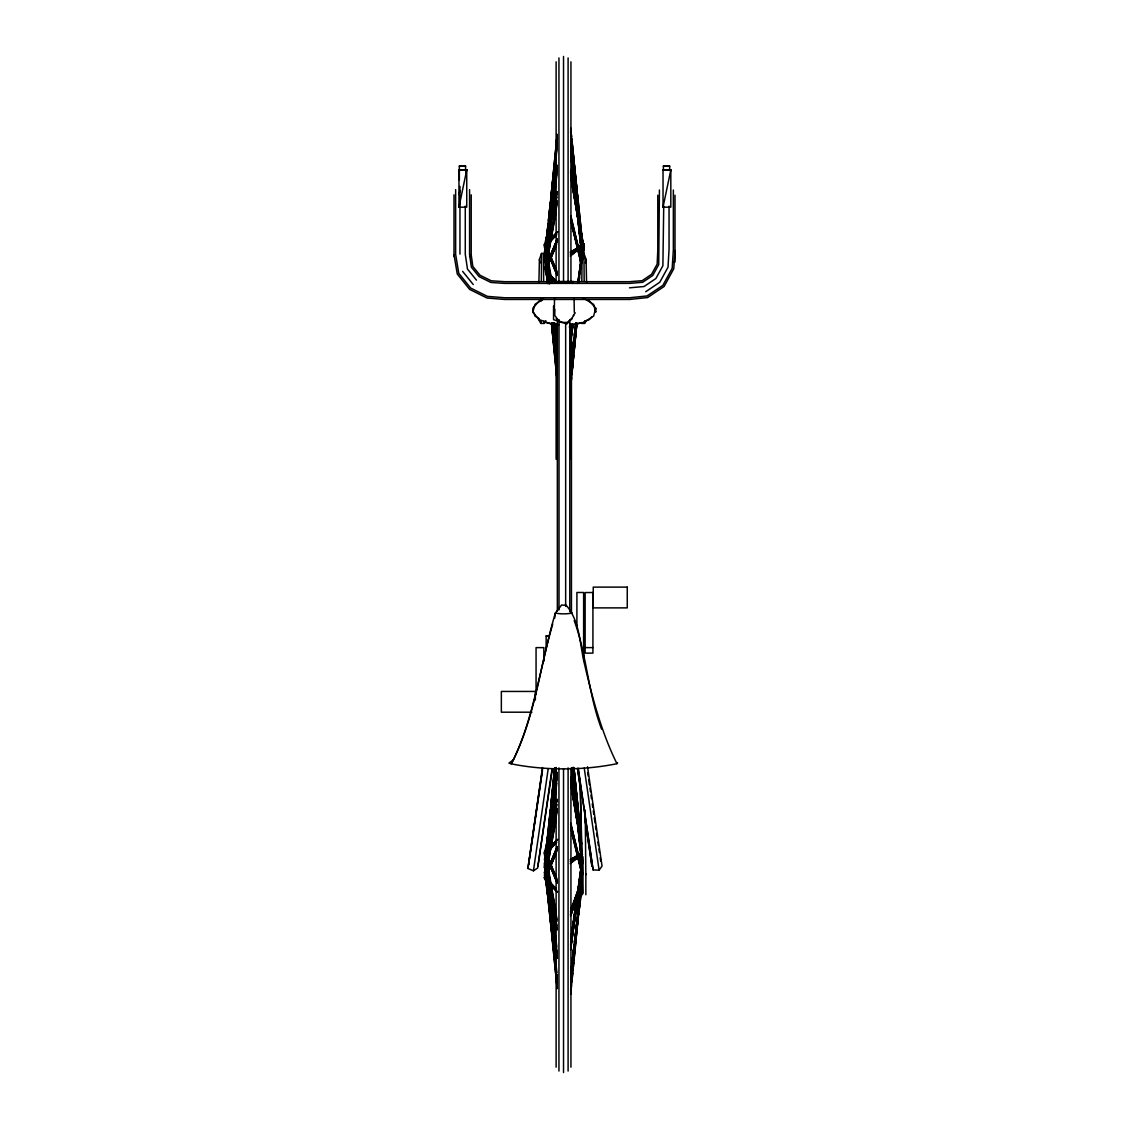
<?xml version="1.0" encoding="UTF-8"?>
<svg xmlns="http://www.w3.org/2000/svg" width="1129" height="1129" viewBox="0 0 1129 1129"><rect width="100%" height="100%" fill="white"/><g stroke="black" fill="none" stroke-linecap="round" stroke-linejoin="round"><path stroke-width="1.5" d="M544.573 254.942L545.575 262.549L544.898 255.591L543.444 253.418L541.539 253.418L541.327 281.192M582.014 258.555L581.83 281.192M554.297 312.324L554.522 298.649M541.539 253.418L539.422 259.36L538.9 282.321M541.087 298.183L540.904 301.217M545.787 320.608L544.079 323.43L540.904 323.43L541.017 321.229M657.784 250.539L657.134 264.172L651.546 274.319L642.147 280.698L629.502 281.685L504.734 281.685L491.242 280.796L480.065 275.264L472.839 266.416L471.216 254.829M675.001 250.539L673.773 268.758L664.12 286.47L647.623 297.548L629.502 299.453L504.734 299.453L487.036 298.028L469.65 289.405L457.273 274.037L453.999 254.829M545.293 259.91L544.361 259.684L550.515 202.289M550.867 198.803L557.133 134.407M547.833 233.802L548.158 230.316M549.004 221.609L549.682 214.651L549.047 219.887M550.867 202.458L550.021 211.165L550.896 202.359M551.206 198.986L551.883 192.015M552.222 188.543L552.9 181.571M553.408 176.35L553.916 171.128M554.424 165.907L554.932 160.685M555.609 153.727L556.117 148.506M556.625 143.284L557.133 138.063M546.351 252.896L546.69 249.41M547.029 245.939L547.875 237.231M548.553 230.26L552.279 191.972M552.617 188.487L553.309 181.515M553.817 176.293L554.325 171.072L553.732 176.392M554.833 165.85L555.68 157.143M556.526 148.449L557.204 141.478M570.949 375.759L572.826 356.524M573.349 351.288L573.687 347.788M574.365 340.789L575.226 332.053M570.639 383.027L571.189 377.778M571.838 370.764L572.389 365.542M572.897 360.292L573.405 355.042L573.024 358.683M574.054 347.986L574.435 344.557M575.254 335.708L575.621 332.321L575.169 337.656M570.667 386.372L576.82 323.416M570.695 386.767L571.542 378.003M571.895 374.489L573.772 355.226M574.111 351.712L576.002 332.448M576.34 328.934L576.863 323.684M545.293 867.467L545.815 862.246L545.843 867.509L544.361 867.241L550.515 809.846M550.867 806.36L554.593 768.073M546.648 853.538L546.986 850.052L546.69 853.552M547.833 841.359L548.158 837.873M548.835 830.916L549.682 822.208L549.047 827.444M550.867 810.015L550.021 818.723L550.896 809.916M551.206 806.543L551.883 799.572M552.222 796.1L552.9 789.129L551.093 806.388M553.408 783.907L553.916 778.685M554.424 773.464L554.932 768.242M546.351 860.453L546.69 856.967M547.029 853.482L547.875 844.788M548.553 837.817L552.279 799.515M552.617 796.044L553.309 789.072M553.817 783.851L554.325 778.629L553.732 783.949M554.833 773.407L555.341 768.186L554.791 773.52M570.949 983.317L572.826 964.081M573.349 958.846L573.687 955.346M574.365 948.346L574.717 944.86M575.945 932.879L576.425 927.375M576.792 924.115L581.731 873.183M570.639 990.585L571.189 985.335M571.838 978.321L572.389 973.099M572.897 967.849L573.405 962.6L573.024 966.241M574.054 955.543L574.605 950.364M575.254 943.265L575.621 939.878L575.169 945.213M576.651 929.379L576.27 932.752L576.792 929.336M577.131 923.988L577.808 916.988M578.189 913.643L578.838 906.474M579.205 903.158L580.066 894.408M581.731 876.683L581.435 880.422L581.675 876.668M570.695 994.324L582.479 873.267L576.369 932.667M544.545 259.783L548.059 224.981M548.412 221.51L550.345 202.373M550.698 198.887L552.631 179.751M552.984 176.279L553.69 169.322M554.043 165.836L554.918 157.143M555.27 153.657L555.976 146.699M556.329 143.228L557.204 134.52M544.926 259.726L550.74 202.317M551.093 198.831L557.091 139.686M550.571 207.962L551.107 202.698M551.46 199.198L555.764 160.389M549.16 221.637L549.865 214.679M551.093 202.5L550.218 211.194L551.121 202.416M554.791 165.963L555.313 160.741M552.702 191.662L553.224 186.44M553.746 181.233L554.283 176.011M554.974 169.054L555.327 165.582M551.277 208.625L551.799 203.403M552.152 199.932L556.018 161.659M570.709 381.447L571.076 377.947M571.782 370.933L572.318 365.683M574.096 348.169L574.633 342.92M570.709 384.834L571.443 377.806M571.768 374.32L572.699 365.57M573.01 362.056L573.758 355.085M574.082 351.556L574.816 344.599M575.141 341.043L576.058 332.363M576.383 328.793L576.947 323.628M583.693 257.214L584.229 253.63L582.959 253.46M544.545 867.326L550.345 809.93M550.698 806.445L552.631 787.308M552.984 783.836L553.69 776.879M554.043 773.393L554.565 768.172M544.926 867.284L550.74 809.874M553.21 785.516L554.974 768.115M548.99 830.93L551.093 810.057L549.386 825.736M552.504 796.128L553.21 789.171L552.533 796.227M545.603 864.645L545.956 861.145M550.754 813.769L551.107 810.255M551.46 806.755L555.764 767.946M552.702 799.219L553.224 793.997M553.746 788.79L554.283 783.568M554.974 776.611L555.327 773.139M547.043 857.927L547.396 854.455M551.277 816.182L556.202 767.48M576.002 932.723L576.383 929.336M576.877 923.959L577.625 917.101M579.008 902.946L579.939 894.38M570.709 989.004L571.076 985.504M571.782 978.49L572.318 973.24M574.096 955.727L574.633 950.477M576.411 932.963L576.764 929.449M578.006 917.2L577.3 924.199L578.203 917.157M579.078 906.686L578.373 913.7L579.248 906.728M579.431 903.186L579.967 897.936M580.687 890.922L581.04 887.422M570.709 992.391L571.443 985.363M571.768 981.877L572.699 973.127M573.01 969.613L573.758 962.642M574.082 959.114L576.058 939.921M576.383 936.35L577.131 929.435M577.455 925.836L579.403 906.573M581.745 883.993L579.671 903.256M570.681 381.023L576.016 328.61M570.681 988.581L576.016 936.167M552.984 191.676L553.535 186.468M554.085 181.247L554.635 176.025M554.988 172.554L555.722 165.596M545.307 865.068L545.674 861.554M552.984 799.233L553.535 794.012M553.902 790.54L554.635 783.582M554.988 780.111L555.722 773.153M546.365 241.761L546.916 236.554M547.283 233.068L548.214 224.389M548.581 220.917L549.315 213.96M549.696 210.488L557.077 141.012L556.371 147.998M551.277 198.845L556.103 153.262M556.668 147.998L557.218 142.748M549.555 218.871L550.119 213.621M550.486 210.107L557.204 147.024M550.797 207.976L555.793 160.614M546.549 847.583L549.315 821.517M549.696 818.045L555.045 767.678M547.734 839.722L548.115 836.222M551.277 806.402L555.369 767.833M550.797 815.533L555.793 768.172M549.555 826.428L550.119 821.164M550.486 817.664L555.708 768.609M545.73 244.428L548.059 223.387M548.44 219.887L555.976 151.498M546.436 241.634L547.015 236.384M547.41 232.87L548.186 225.871M548.765 220.607L549.541 213.607M549.922 210.093L557.105 145.274M549.386 218.179L549.767 214.679M545.73 851.986L548.059 830.944M548.44 827.444L555.016 767.833M546.436 849.191L548.186 833.428M548.567 829.928L549.541 821.164M549.922 817.65L555.355 768.595M547.833 839.75L548.228 836.25M572.191 354.746L573.01 347.774M573.405 344.289L574.012 339.053M574.421 335.581L575.24 328.61M572.601 353.829L573.01 350.343M573.617 345.121L574.026 341.635M574.83 334.678L575.226 331.192M575.169 335.694L575.578 332.222M572.403 960.553L573.01 955.332M573.405 951.846L574.012 946.61M574.633 941.388L575.24 936.167M575.635 932.681L577.455 917.002M579.078 903.059L579.685 897.837M572.601 961.386L573.01 957.9M573.617 952.678L574.026 949.193M574.83 942.235L575.226 938.749M575.832 933.528L576.439 928.306M576.848 924.82L577.653 917.863M578.062 914.377L578.867 907.42M579.473 902.184L579.869 898.712M580.687 891.741L581.082 888.269L580.574 891.755M575.169 943.251L575.578 939.78M578.612 913.686L579.417 906.728M580.842 894.549L582.056 884.12M570.681 366.233L575.79 322.894M570.611 370.778L571.232 365.57M571.838 360.363L572.248 356.891M572.657 353.419L574.492 337.811M574.901 334.339L576.129 323.924M570.808 371.596L576.538 322.965M570.681 973.791L578.655 906.178M579.064 902.72L579.685 897.513M570.611 978.335L571.232 973.127M571.838 967.92L572.248 964.448M572.657 960.977L577.766 917.595M578.175 914.123L578.994 907.194M579.6 901.986L580.01 898.515M580.828 891.571L581.237 888.1M570.808 979.153L579.403 906.22M579.812 902.734L581.661 887.112L579.671 902.692M557.26 165.159L545.547 262.591L557.105 170.521M549.668 230.231L547.367 249.354L549.851 230.288M550.091 226.76L550.712 221.538M551.135 218.066L551.545 214.595M552.18 209.373L555.934 178.086M556.555 172.878L557.176 167.656M557.26 772.716L544.926 875.37L545.293 874.298M545.49 872.562L545.914 869.076M546.535 863.868L546.958 860.383M547.367 856.911L549.668 837.789M550.091 834.317L550.712 829.095M551.135 825.624L551.545 822.152M552.18 816.93L555.934 785.643M556.555 780.435L557.176 775.214M546.507 260.799L551.107 222.596M551.531 219.125L556.964 173.965M572.177 353.843L574.068 338.164M574.492 334.692L575.748 324.235M573.772 344.401L574.195 340.93M576.284 326.126L576.707 322.64M546.916 864.885L556.752 783.258M572.177 961.4L574.068 945.721M574.492 942.249L577.427 917.863M577.85 914.391L578.683 907.42M579.318 902.198L579.741 898.712M573.772 951.959L574.195 948.487M576.086 932.822L576.51 929.35M577.145 924.129L577.992 917.171M580.941 892.813L581.985 884.12M576.284 933.669L576.919 928.461M577.54 923.24L578.175 918.032M578.598 914.561L580.475 898.91M580.899 895.438L581.745 888.481M572.234 353.278L574.153 337.684M574.576 334.226L575.846 323.825M570.724 367.955L576.256 322.88M570.653 372.499L571.5 365.556M571.923 362.084L572.558 356.877M572.982 353.405L574.901 337.783M575.324 334.311L576.594 323.91M572.234 960.835L574.153 945.241M574.576 941.784L577.54 917.524M577.963 914.067L578.824 907.123M579.459 901.93L579.883 898.472M580.729 891.543L581.153 888.071M570.724 975.512L579.233 906.164M570.653 980.057L571.5 973.113M571.923 969.642L572.558 964.434M572.982 960.962L578.288 917.581M578.711 914.109L581.901 888.071M545.194 261.589L557.119 165.949M550.275 226.816L550.924 221.609M552.448 209.458L556.131 179.948M554.748 618.015L555.355 613.061L561.621 604.961A4.812 2.004 0 0 0 565.869 604.946C579.939 620.654 579.629 643.544 584.272 663.09C592.259 697.412 601.277 731.973 616.942 763.684A119.462 49.732 0 0 1 511.268 763.839L508.953 763.133L513.483 759.704C533.876 716.717 539.662 669.088 552.716 624.041M556.047 782.199L544.926 875.892M556.47 778.714L557.119 773.506M545.787 868.413L544.926 875.37L544.361 874.904L557.049 928.842M546.224 864.941L557.105 778.079M545.392 247.251L547.043 235.058M548.214 226.336L547.509 231.572L548.214 225.701M552.928 191.493L553.633 186.257M554.339 181.035L554.805 177.549M555.51 172.314L556.456 165.342M546.38 245.769L546.845 242.283M550.133 217.812L550.613 214.327M553.676 191.62L554.381 186.37M555.087 181.134L555.793 175.884M556.258 172.398L556.964 167.148M547.043 842.615L545.392 854.808L546.888 844.351M548.214 833.894L547.509 839.129L548.101 835.629M552.928 799.05L553.633 793.814M554.099 790.328L555.045 783.357M555.51 779.871L556.456 772.899M556.555 775.891L557.02 772.405M546.38 853.326L546.845 849.841M550.133 825.37L550.613 821.884M553.676 799.177L554.381 793.927M554.847 790.441L555.793 783.441M556.258 779.956L557.204 772.97M577.893 283.308L580.786 262.408M571.726 329.103L572.205 325.618M578.217 282.123L579.671 271.694M580.151 268.208L580.87 262.986M584.243 246.531L583.001 255.239M571.726 936.661L576.439 901.323M580.786 869.965L577.498 894.902L578.697 886.209M582.07 861.85L581.59 865.322L581.999 861.258M571.966 934.911L576.538 901.859M579.191 882.723L580.87 870.544M546.986 234.409L544.545 251.823L544.912 255.436M549.089 221.101L550.063 214.129M553.252 191.45L553.986 186.229M554.72 180.993L555.2 177.507M555.934 172.271L556.668 167.05M548.214 833.258L544.545 859.381L545.095 864.729M556.258 775.778L556.752 772.307M549.089 828.658L550.063 821.686M553.252 799.007L553.986 793.786M554.466 790.3L555.454 783.314M555.934 779.829L556.922 772.857M571.034 330.176L571.782 324.94M577.723 283.069L582.183 251.668M572.671 324.023L570.709 337.825L571.26 334.396M578.542 282.575L583.679 246.32L582.931 246.432M571.034 937.733L581.943 860.975M570.625 944.874L571.359 939.709M576.961 900.053L571.853 936.266L578.697 889.313M577.455 896.595L581.11 870.741M582.451 862.514L570.709 945.382L577.018 902.015M578.02 282.151L578.528 278.68M579.022 275.194L580.772 263.001M570.582 342.397L573.066 324.969M572.022 931.496L576.27 901.902M577.272 894.93L578.528 886.237M579.022 882.751L580.772 870.558M581.534 865.336L582.028 861.85M570.582 949.955L579.276 888.946M580.518 880.225L581.026 876.739M570.653 337.388L571.161 333.916M571.909 328.694L572.417 325.223M583.199 250.455L583.721 246.969L582.959 246.729M571.768 330.924L572.502 325.716M583.03 252.783L584.032 245.84M552.039 768.821L537.63 868.032L533.452 870.812L527.906 868.469L542.513 767.537M542.583 768.482L527.906 868.469M533.452 870.812L548.2 768.736M570.653 944.945L571.161 941.473M579.445 884.092L580.955 873.663M577.526 898.543L578.768 889.864M578.175 282.532L580.998 263.353M570.611 339.01L572.643 325.208M578.979 282.052L579.741 276.873M582.028 261.349L583.679 246.32L578.33 282.504M528.64 864.814L542.442 770.599M571.74 933.683L576.623 900.547M577.399 895.325L580.998 870.911M570.611 946.568L581.774 870.628M570.709 334.212L572.234 323.868M537.884 866.479L552.42 768.849M570.709 941.769L582.409 862.485M585.485 263.029L586.064 259.36L583.947 253.418L584.159 281.192M547.142 261.279L557.303 202.91M547.142 868.836L557.303 810.467M548.186 250.793L556.851 201.202M547.283 863.487L547.875 860.072M548.482 856.643L556.851 808.759M548.313 250.765L557.289 200.849M547.184 260.912L547.805 257.468M549.047 250.61L555.863 212.845M547.382 863.459L557.289 808.406M547.184 868.469L547.805 865.026M548.426 861.596L550.91 847.865M551.516 844.436L555.863 820.402M570.54 254.025L584.046 246.164L583.679 244.541L582.931 244.81M458.953 207.172L466.743 169.971L458.953 169.787L458.953 207.172L466.743 207.172L466.743 169.787L458.953 169.787M663.033 207.172L670.824 169.971L663.033 169.787L663.033 207.172L670.824 207.172L670.824 169.787L663.033 169.787M557.317 191.789L545.265 246.489L556.639 197.095M549.823 226.096L557.345 191.986M547.904 237.852L549.781 229.342M550.529 225.941L556.936 197.025M557.317 799.346L545.265 854.046L556.639 804.652M547.904 845.409L549.781 836.899M550.529 833.498L556.936 804.582M545.646 247.928L544.361 245.713L557.077 192.043M557.077 799.6L544.361 853.27L545.646 855.486M583.312 250.525L584.229 249.453L578.612 217.911M556.978 272.244L545.321 243.412L545.632 244.993L544.347 244.584L557.049 275.293M558.672 324.771L552.152 324.362L539.126 319.549L532.832 312.239L534.977 304.407L543.543 299.03M582.959 298.536L589.479 300.949L595.773 308.259L593.628 316.092L583.622 322.372L570.131 325.053M458.953 194.117L459.997 190.872M465.698 173.033L466.743 169.787M570.752 913.022L574.478 901.492M575.734 898.204L578.895 888.382M570.554 916.085L575.691 901.238M577.399 896.285L579.671 889.694M570.709 915.464L575.776 900.843M572.403 906.516L578.725 888.438M572.107 907.688L574.393 901.196M575.536 897.936L578.373 889.821M570.427 914.758L574.873 901.662M576.016 898.402L579.459 888.622M570.752 912.077L581.35 882.793M570.949 912.077L581.52 882.92L570.47 911.879M577.667 283.421L579.431 278.581M571.189 908.704L580.602 882.92M544.573 247.237L544.898 248.154L544.361 245.939L545.674 245.501L544.573 247.237L549.131 283.675M544.573 854.794L544.898 855.711L544.361 853.496L545.674 853.058L544.573 854.794L557.161 955.459M570.597 913.629L582.197 882.751M578.203 283.28L579.431 280.048M571.472 908.633L581.266 882.751M557.416 848.26L544.926 878.771L557.26 848.175L544.926 878.771L544.545 877.177L557.331 846.581L544.559 877.177L544.926 878.771L556.95 848.105M546.577 266.176L556.95 240.548M545.025 268.914L556.922 239.785M556.71 243.878L546.958 267.785L556.357 245.106M556.922 847.343L544.361 878.094L557.063 847.935M547.607 873.747L556.71 851.435M547.664 873.677L556.357 852.663M545.702 267.361L557.063 240.378M546.281 268.01L556.399 243.977M544.926 878.771L557.077 849.939M546.634 266.204L557.416 240.703M545.857 867.467L544.545 867.495L544.926 868.088M513.483 759.704L511.268 763.839C535.795 716.746 540.311 663.104 555.355 613.061A19.052 7.931 0 0 0 572.22 613.033M581.407 323.43L584.582 323.43L586.29 320.608M580.504 255.69L582.042 253.418M616.942 763.684L617.605 762.738M570.173 320.41L573.814 315.414M578.02 768.073L593.092 869.894L599.104 870.163L602.053 866.098L587.532 766.789M570.286 319.436L566.956 323.882L553.549 319.662L553.549 306.001M573.264 315.471L575.24 312.832M544.898 877.148L544.573 878.785L545.857 878.291L544.898 877.148L544.573 878.503M591.582 317.108L589.479 319.549L584.596 321.356M548.017 242.735L557.444 232.278M548.017 850.292L557.444 839.835M547.636 851.929L555.849 842.897M547.636 244.372L555.849 235.34M545.293 246.884L544.926 245.064M548.454 241.239L556.696 232.306M548.454 848.796L556.696 839.863M549.71 283.506L545.335 246.997L556.78 234.677M557.218 953.638L545.335 854.554L556.78 842.234M548.384 241.423L557.599 231.727M548.384 848.98L557.599 839.284M548.214 242.848L550.656 240.294M553.083 237.753L555.524 235.213M553.083 845.311L555.524 842.77M544.573 872.773L545.646 871.687L544.361 872.152L549.216 905.952M545.321 878.757L545.646 877.431M569.284 326.958L571.443 324.954L569.284 322.95M570.865 255.069L580.278 247.378M570.865 862.627L580.278 854.935M575.226 250.031L580.602 245.713M575.226 857.588L580.602 853.27M575.465 249.707L580.673 245.6M570.258 256.043L581.026 247.547L570.667 255.507M575.465 857.264L580.673 853.157M570.258 863.6L581.026 855.105L570.667 863.064M572.389 318.561L567.393 322.428L561.212 322.428L556.216 318.561M578.443 248.041L584.032 243.779L583.707 245.416L582.959 245.176M578.443 855.599L581.237 853.468M545.857 251.654L544.545 251.95L544.926 250.737L545.843 251.696L544.926 251.457M545.857 859.211L544.545 859.508L544.926 858.294L545.843 859.24L544.926 859.014M645.732 291.719L659.773 282.264L668.029 267.178L669.045 249.255L669.045 206.184M570.639 252.388L583.679 244.541L570.117 252.219M570.639 859.945L582.225 852.974L570.117 859.776M570.314 254.11L580.419 248.14M570.314 861.667L581.872 854.836L571.288 860.665M570.54 861.582L582.55 854.597M571.345 251.471L581.477 245.642M571.345 859.028L581.477 853.199M571.288 253.108L580.306 248.098M582.931 249.255L583.679 248.973M542.372 299.75L539.126 300.949L532.832 308.259L532.832 312.239M581.336 322.555L576.453 324.362L569.933 324.771M583.312 246.432L584.046 246.164M545.871 878.574L544.573 872.082M584.046 247.533L582.747 247.11M544.573 255.747L545.857 255.521L544.361 255.718L547.396 283.577M544.573 863.304L545.857 863.064L544.361 863.276L557.246 988.567M629.502 287.824L644.038 286.526L655.893 278.524L662.892 265.752L663.725 206.184M583.27 257.299L582.395 248.535L583.27 257.299L584.243 257.454L582.959 257.765M459.348 166.273L465.571 166.273M663.415 166.273L669.652 166.273M458.953 169.971L466.743 169.971M663.033 169.971L670.824 169.971M469.579 256.466L471.216 256.466L471.216 194.837M673.35 262.069L675.001 262.069L675.001 195.204M554.791 281.558L573.814 281.558M546.14 648.441L546.14 635.952L549.343 635.952M585.132 647.623L592.923 647.623M531.942 712.201L501.347 712.201L501.347 691.442L535.344 691.442L535.344 700.093M583.707 253.602L582.931 253.39M583.312 253.63L584.046 253.715M583.284 248.168L582.127 241.253L583.284 248.168L584.243 249.029L582.959 249.537M546.14 635.952L549.343 636.53M544.982 322.372L558.474 325.053M583.284 243.554L584.032 243.779M586.487 299.919L593.628 304.407L595.773 312.239L595.773 308.259M539.267 318.787L534.977 316.092L534.116 312.959M555.087 281.629L547.763 273.994L554.72 281.77M557.528 891.727L547.763 881.537L557.063 891.91M550.656 275.645L556.414 281.714M548.341 880.775L556.414 889.271M552.617 279.823L554.918 282.264M549.174 883.697L557.218 892.277M548.002 272.357L556.23 281.276M548.002 879.914L556.23 888.833M550.783 276.111L555.482 281.347M548.426 881.057L555.482 888.904M476.466 280.147L467.462 269.055L465.275 254.166L465.275 206.141M557.049 882.85L544.347 852.141L557.232 883.076M462.65 271.412L473.249 284.522M545.857 244.076L545.321 243.412L556.766 270.791M544.347 244.584L557.049 274.079M558.418 320.41L554.791 315.414L554.791 309.233M538.35 319.197L540.904 323.43M544.573 243.666L557.373 273.938M544.573 851.224L557.373 881.495M556.766 878.348L545.321 850.97L556.978 879.801M544.898 245.247L557.232 275.518M546.93 248.211L557.331 273.98M546.93 855.768L550.19 863.826M551.474 867.044L557.331 881.537M574.209 620.555C586.981 655.639 588.195 694.01 601.602 729.151M572.036 225.165L580.715 259.077M572.361 226.76L581.068 260.757M572.036 832.722L577.667 854.766M578.457 858.125L581.068 868.314M570.611 216.585L580.588 255.803M570.611 824.142L581.026 865.068M572.05 226.675L580.842 262.281M572.05 834.232L580.842 869.838M572.883 226.717L580.814 259.035L574.054 231.727M571.966 223.189L573.222 228.312M572.798 834.162L577.893 854.695M578.655 858.054L580.814 866.592M570.724 217.163L581.943 263.113M570.724 824.72L582.776 874.072M571.232 222.244L581.195 263.325L570.893 218.955M571.232 829.801L582.028 874.298M570.879 215.667L581.703 261.632M570.879 823.224L581.703 869.189M570.893 826.513L582.07 874.312M545.73 272.004L548.059 282.208M547.636 276.859L548.807 281.982M550.373 896.384L557.006 925.413M547.184 278.538L547.946 281.94M550.19 896.116L556.216 923.466M545.307 877.6L556.978 930.31M546.803 273.43L549.047 283.661M550.176 896.341L557.317 928.744M545.674 852.903L545.843 853.849M547.156 257.144L551.771 283.026M547.96 265.597L551.051 282.758M547.156 864.701L557.077 919.401M547.099 864.885L548.652 873.451M549.273 876.88L550.204 882.017M551.135 887.154L556.117 914.561M547.65 871.433L549.513 881.735M550.133 885.164L556.639 921.208M572.262 183.928L574.068 194.301M574.675 197.773L577.385 213.339M577.992 216.796L578.598 220.254M583.114 246.193L583.707 249.65L583.128 246.193M572.163 184.281L573.969 194.654M574.562 198.097L578.471 220.55M547.17 254.053L552.25 283.125M547.085 257.158L547.678 260.587M548.271 264.017L551.502 283.111M572.262 791.485L572.869 794.943M573.476 798.401L574.068 801.858M574.675 805.33L575.282 808.787M575.875 812.245L577.385 820.896M571.867 790.117L573.969 802.211M574.562 805.654L575.169 809.112M575.776 812.57L577.568 822.928M547.17 861.61L555.835 911.216M547.085 864.715L547.621 868.342M548.271 871.574L556.922 921.278M570.808 172.045L572.615 182.446M580.729 229.229L584.032 248.295M570.808 779.603L572.615 790.004M570.653 170.931L584.046 250.229M571.062 177.86L578.641 222.85M579.516 228.03L580.687 234.959M570.653 778.488L581.717 843.998M571.697 785.728L577.836 821.983M578.415 825.44L579.29 830.619M579.883 834.077L580.461 837.535M571.062 785.417L578.641 830.394M579.516 835.587L580.983 844.238M570.667 171.622L571.246 175.094M571.824 178.551L574.153 192.424M577.046 209.768L577.625 213.24M580.814 232.32L581.393 235.778M570.568 172.003L571.147 175.461M571.726 178.932L574.026 192.777M575.762 203.164L576.34 206.621M577.498 213.55L576.919 210.093L578.627 225.786M578.076 217.008L578.655 220.48M571.951 183.886L578.612 223.613M570.667 779.179L571.147 783.018M571.824 786.109L572.883 793.405M577.046 817.325L577.498 821.108M571.951 791.443L578.612 831.17M570.752 169.618L578.062 214.468M570.695 172.751L578.824 222.865M579.671 228.058L581.068 236.695M572.248 183.477L578.711 223.288M570.752 777.175L578.062 822.025M578.612 825.468L580.588 837.549M570.695 780.308L578.824 830.422M579.671 835.615L581.068 844.252M572.248 791.034L578.711 830.845M579.925 259.36L580.504 263.029M539.422 259.36L540.001 263.029M577.554 768.934L580.899 791.528M587.63 772.561L588.153 776.032M588.661 779.518L589.423 784.726M589.945 788.197L590.453 791.669M590.961 795.155L591.483 798.626M592.245 803.834L592.753 807.306M593.275 810.791L593.783 814.263M594.291 817.735L595.068 822.942M595.576 826.428L596.084 829.9M596.592 833.371L597.114 836.843M597.876 842.065L598.384 845.536M598.906 849.008L599.414 852.48M600.176 857.701L600.699 861.173M577.611 769.061L580.941 791.641M584.215 767.988L599.104 870.163M578.344 768.863L593.092 869.894M553.379 322.767L554.353 329.739M554.847 333.21L555.581 338.446M556.061 341.918L556.795 347.153M544.827 266.966L545.801 273.952M552.871 324.587L553.605 329.823M554.099 333.309L556.301 349.03M549.724 904.202L550.458 909.424M552.166 921.617L552.645 925.103M553.379 930.324L554.353 937.296M554.847 940.767L555.581 946.003M556.061 949.475L557.034 956.446M548.073 894.267L547.579 890.781L548.186 896.059M549.287 904.71L548.934 901.238L549.781 906.474M553.125 933.881L553.605 937.38M554.099 940.866L556.541 958.323M553.069 322.88L554.014 329.866M554.48 333.351L556.597 349.059M549.879 903.045L550.345 906.531M549.089 900.773L550.26 909.494M551.898 921.716L552.363 925.201M553.069 930.437L553.774 935.673M554.48 940.909L556.823 958.352M544.898 871.602L545.829 878.588M548.892 901.309L549.597 906.545M545.335 246.997L549.879 283.52M555.087 325.251L556.823 339.166M545.759 255.112L545.109 249.89L549.075 282.885M546.196 258.583L549.244 282.899M554.254 322.866L555.99 336.767M556.639 341.974L557.077 345.446M554.127 323.6L557.161 347.901M545.335 854.554L550.966 899.771M551.404 903.256L556.823 946.723M546.902 258.372L547.325 261.843M547.734 265.329L549.823 282.73M554.635 322.739L556.103 334.918M554.508 323.487L557.218 346.081M553.887 322.823L557.246 350.611M546.902 865.929L547.325 869.401M547.734 872.886L550.035 892.023M550.458 895.509L551.079 900.716M552.97 916.381L556.103 942.475M545.109 857.447L545.942 864.405M546.365 867.876L550.331 900.871M550.754 904.343L557.246 958.168M571.034 150.101L571.429 153.586M572.417 162.322L573.01 167.572M570.625 150.961L571.02 154.447M571.81 161.433L573.193 173.654M573.588 177.154L574.181 182.39M578.147 217.318L578.542 220.818M579.332 227.804L579.727 231.29M580.518 238.275L580.913 241.761M581.703 248.747L582.098 252.247M572.064 165.935L573.842 181.642M577.794 216.542L578.584 223.528M579.177 228.764L579.756 233.999M580.348 239.235L580.941 244.471M581.534 249.707L581.929 253.192M571.81 768.99L573.193 781.212M573.588 784.711L574.181 789.947M579.332 835.347L579.727 838.847M580.518 845.833L580.913 849.318M581.703 856.304L582.098 859.804M572.064 773.492L573.842 789.199M577.004 817.128L577.399 820.614M577.992 825.849L578.584 831.085M579.177 836.321L579.756 841.557M580.348 846.792L580.941 852.028M581.336 855.514L581.929 860.75L581.421 855.5M570.752 147.758L583.241 259.472M570.794 150.51L571.175 154.01M571.768 159.245L575.677 194.188M576.27 199.424L576.863 204.659M577.441 209.909L579.205 225.631M579.6 229.116L580.377 236.102M580.772 239.602L582.733 257.059M571.175 158.3L577.413 214.228M577.808 217.728L582.493 259.67L578.02 217.728M572.107 767.537L582.86 863.544M571.966 768.553L574.506 791.26M574.901 794.76L575.677 801.745M576.27 806.981L576.863 812.217M577.441 817.467L578.034 822.702M578.429 826.188L579.205 833.174M580.772 847.159L579.6 836.674L580.885 847.159M571.373 767.607L577.413 821.785M577.808 825.285L582.098 863.741L578.02 825.285M572.093 166.669L573.8 182.376M576.848 210.319L581.788 255.718M552.25 322.838L556.893 364.907M552.095 325.364L555.2 353.405M555.595 356.905L555.976 360.405M556.752 367.419L557.147 370.919M551.502 322.979L557.119 373.755M572.093 774.226L573.8 789.933M576.848 817.876L577.413 823.112M577.794 826.611L581.985 865.026M548.002 891.811L548.779 898.825M549.16 902.339L549.936 909.353M550.317 912.853L556.893 972.464M548.228 897.88L547.452 890.866L548.101 897.88M548.609 901.379L549.583 910.143M554.043 950.449L549.964 913.643L551.771 930.988M554.424 953.949L555.976 967.962M556.752 974.976L557.147 978.476M544.545 867.495L545.138 872.745M545.716 877.995L557.119 981.313M571.119 150.82L571.5 154.32M572.262 161.306L573.024 168.306M573.405 171.806L574.167 178.791M570.709 145.288L575.988 194.188M576.369 197.688L577.117 204.674M577.498 208.159L579.375 225.631M579.332 228.721L580.504 236.102M580.461 239.207L582.776 257.059M570.695 149.564L577.639 214.228M571.853 162.83L573.927 182.065M579.008 229.272L582.014 257.257M572.403 768.567L574.859 791.26M575.24 794.76L575.988 801.745M576.369 805.245L577.117 812.231M577.498 815.717L578.246 822.702M578.627 826.202L579.375 833.188M571.824 767.607L577.639 821.785M578.189 825.793L578.57 829.293M579.332 836.279L579.713 839.778M580.461 846.764L580.842 850.25M571.853 770.387L573.927 789.623M576.933 817.594L577.498 822.843M577.879 826.343L578.627 833.343M579.008 836.829L582.014 864.814M552.688 326.323L555.637 354.125M551.982 322.838L557.19 371.935M551.827 325.364L557.232 376.183M549.555 904.357L550.105 909.565M550.472 913.036L551.206 919.994M551.573 923.466L552.321 930.409M552.688 933.881L554.537 951.253M554.903 954.725L555.637 961.682M547.523 888.311L548.638 898.839M549.019 902.339L549.752 909.353M550.133 912.853L557.19 979.492M548.468 901.379L549.4 910.143M549.781 913.657L553.69 950.449M554.057 953.949L557.232 983.74M570.709 129.355L571.429 136.355M571.796 139.869L572.53 146.869M572.897 150.369L573.8 159.133M574.167 162.647L577.088 190.674M577.455 194.174L584.032 257.243M570.724 133.363L571.091 136.863M571.824 143.863L572.177 147.377M572.544 150.877L573.278 157.877M573.645 161.376L574.929 173.64M575.296 177.14L575.663 180.64M576.397 187.654L576.764 191.154M577.483 198.154L578.034 203.418L577.512 198.224M580.786 229.681L581.52 236.695M582.07 241.945L582.437 245.445L581.929 240.082M570.625 131.952L570.992 135.438M571.895 144.159L573.349 158.116M573.701 161.602L575.705 180.795M576.425 187.767L576.792 191.253M580.955 231.374L581.506 236.596M571.966 148.746L572.516 154.01M572.883 157.51L573.603 164.509M574.336 171.509L574.703 175.009M577.441 201.272L580.362 229.286M580.899 234.536L581.999 245.049L580.814 232.772M552.843 323.825L555.976 353.631M552.688 325.124L553.055 328.638M553.789 335.652L554.353 340.916M554.903 346.18L555.27 349.68M574.167 770.19L581.11 836.772M573.518 767.424L575.705 788.352M576.425 795.324L576.975 800.56L576.397 795.211M577.512 805.781L577.879 809.281M579.685 826.71L580.235 831.946L579.685 826.738M573.645 768.934L574.929 781.197M575.296 784.697L575.663 788.197M577.483 805.711L577.85 809.225M573.236 768.567L573.603 772.067M574.336 779.066L574.703 782.566M577.441 808.83L580.362 836.843M549.894 903.313L550.26 906.827M550.825 912.091L556.16 962.938M551.573 922.153L551.94 925.667M552.688 932.681L553.055 936.195M553.789 943.209L554.353 948.473M554.903 953.737L555.27 957.237M547.833 890.809L548.2 894.281M550.754 918.625L551.488 925.582M570.681 128.819L582.606 243.892M583.157 249.128L583.693 254.364M571.02 139.375L577.893 205.676M580.786 233.59L581.139 237.09M573.927 767.762L580.616 832.271M573.179 767.875L577.893 813.233M552.956 323.346L553.492 328.61M553.845 332.124L555.793 351.429M552.66 324.954L554.593 344.077M554.946 347.563L555.651 354.52M552.49 326.253L553.238 333.93M553.591 337.402L554.297 344.359M554.819 349.581L555.355 354.802L554.805 349.468M556.583 366.981L556.936 370.453M547.015 276.464L546.478 271.242L546.93 276.478M552.123 326.916L552.829 333.874M553.182 337.345L553.887 344.303M554.424 349.524L554.946 354.746M555.651 361.703L556.004 365.189M556.893 373.882L557.246 377.354M551.615 325.335L557.246 381.009M552.067 922.139L552.42 925.639M552.956 930.903L553.492 936.167M554.014 941.431L555.623 957.223M549.682 902.946L550.035 906.432M550.726 913.389L554.593 951.634M554.946 955.12L555.651 962.077M547.96 889.299L552.194 931.044M552.49 933.796L553.238 941.487M553.774 946.695L554.297 951.916L553.789 946.582M554.819 957.138L555.355 962.36L554.974 958.775M556.583 974.539L556.936 978.01M547.015 884.021L546.309 877.064L546.93 884.035M547.537 889.243L549.654 910.115M552.123 934.473L552.829 941.431M553.365 946.638L553.887 951.86M554.593 958.817L554.946 962.303M555.651 969.261L556.004 972.732M556.71 979.704L557.246 984.911M570.681 127.986L571.57 136.75M571.824 138.895L573.744 158.088M574.026 161.292L575.959 180.569M576.354 184.253L577.018 191.097M577.399 194.724L578.26 203.361M578.627 206.932L579.304 213.875M579.671 217.403L580.362 224.403M580.885 229.61L581.604 236.667M570.639 131.119L580.475 229.258M571.768 145.98L572.643 154.701M573.278 161.405L573.631 164.919M574.04 168.673L574.562 173.908M574.082 769.131L576.002 788.324M576.354 791.81L578.104 809.253M579.318 821.475L578.627 814.489L578.965 821.94M580.362 831.932L579.671 824.96L580.01 832.412M573.574 767.847L578.09 813.219M573.8 770.218L575.55 787.746M576.425 796.509L576.778 800.009M577.483 807.023L580.475 836.815M573.165 767.494L573.518 770.994M574.04 776.23L574.562 781.466M573.278 768.962L573.631 772.476M552.603 326.845L553.281 333.803M553.619 337.289L554.297 344.246M552.264 327.015L557.176 377.495M551.855 326.958L553.718 346.109M554.057 349.595L554.903 358.288M555.242 361.774L556.089 370.481M556.428 373.967L557.105 380.925M549.541 903.073L550.218 910.03M550.557 913.516L552.264 930.917M552.603 934.403L553.281 941.36M547.692 887.577L551.926 931.086M552.264 934.572L557.176 985.052M547.438 889.257L551.516 931.03M551.855 934.516L552.702 943.223M553.041 946.709L553.718 953.666M554.057 957.152L554.903 965.845M555.242 969.331L557.105 988.482M584.469 321.229L584.582 323.43M543.966 321.229L544.079 323.43M586.572 282.321L586.064 259.36M580.137 780.238L582.479 874.862M580.108 778.897L582.479 894.761M574.082 298.649L574.308 312.324M583.622 650.177L583.735 660.733M585.203 810.029L585.838 874.862M543.656 281.192L543.444 253.418M673.35 190.025L673.35 249.735L672.178 268.321L662.921 285.312L647.1 295.939L629.502 297.76L504.734 297.76L487.432 296.377L470.652 288.05L458.769 273.303L455.65 254.42L455.65 189.63M669.652 170.366L669.652 165.892L663.415 165.892L663.415 170.366M659.421 190.025L658.729 264.609L652.745 275.476L642.669 282.306L629.502 283.379L504.734 283.379L490.847 282.448L479.063 276.605L471.343 267.15L469.579 254.42L469.579 189.63M657.784 195.204L657.784 255.013M585.838 873.634L585.838 894.761M583.622 650.572L583.622 592.485L576.905 592.485L576.905 627.823M583.001 856.756L583.001 893.194M571.443 324.954L571.443 613.357M570.935 61.827L570.935 282.179M570.935 323.938L570.935 459.221M570.935 768.736L570.935 1067.173M569.778 319.606L569.778 611.664M568.099 57.932L568.099 282.405M568.099 767.847L568.099 1071.068M565.657 323.134L565.657 606.386M563.526 56.45L563.526 281.544M563.526 768.807L563.526 1072.55M559.01 319.606L559.01 609.914M558.94 57.932L558.94 282.405M558.94 767.847L558.94 1071.068M557.345 321.864L557.345 611.001M556.117 61.827L556.117 282.179M556.117 323.938L556.117 459.221M556.117 768.736L556.117 1067.173M543.853 661.396L543.853 647.623L536.063 647.623L536.063 694.434M465.571 170.366L465.571 165.892L459.348 165.892L459.348 179.906M459.955 186.398L459.955 254.166M453.999 194.837L453.999 256.466M546.986 242.495L546.648 245.981L547.043 242.509M583.679 253.46L583.157 258.71L583.679 253.46M553.238 181.642L552.533 188.67L553.21 181.614M578.697 906.615L577.949 913.46L578.683 906.545M545.448 857.998L544.884 863.205L545.914 873.592L544.898 863.149L545.476 857.955M546.958 252.84L546.535 256.311L547.029 252.854M572.84 325.152L570.667 340.789L572.84 325.152M578.881 889.271L570.667 948.346L578.881 889.271M580.574 877.12L579.6 884.063L580.574 877.12M575.367 901.577L570.935 914.631L575.367 901.577M579.798 888.537L577.582 895.057L579.798 888.537M557.26 240.618L546.224 267.996L557.26 240.618M557.331 239.023L545.886 266.402L557.331 239.023M544.573 862.5L545.857 862.881L544.573 862.5M545.293 876.937L544.559 877.177L545.293 876.937M627.258 587.122L593.247 587.122L593.247 607.882L627.258 607.882L627.258 587.122M592.923 592.542L585.132 592.542L585.132 653.126L592.923 653.126L592.923 592.542M549.597 892.954L547.24 882.709L549.428 892.926M582.508 242.735L581.901 239.277L582.55 242.721M591.963 866.31L584.766 817.622L591.963 866.31M546.549 274.008L546.055 270.523L546.507 274.022M547.029 885.051L545.321 872.858L546.972 885.065M547.099 887.295L546.365 882.074L546.972 887.366M581.943 857.631L581.364 852.395L582.014 857.631M579.135 213.917L578.584 208.667L579.149 213.931M580.235 224.431L579.685 219.181L580.235 224.389M583.707 257.708L583.157 252.444L583.707 257.708M545.66 255.436L545.293 251.922L545.646 255.394M579.149 821.489L578.598 816.253L579.135 821.475M545.843 864.743L545.293 859.479L545.815 864.701M547.791 279.992L545.335 255.648L547.692 280.02M547.438 884.078L545.335 863.205L547.353 884.092"/></g></svg>
